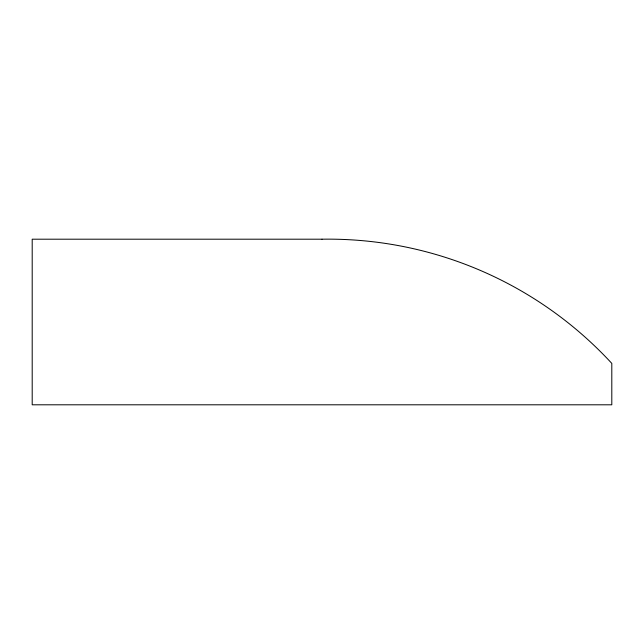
<?xml version="1.0" encoding="UTF-8"?>
<svg xmlns="http://www.w3.org/2000/svg" width="644" height="644" viewBox="0 0 644 644"><rect width="100%" height="100%" fill="white"/><g stroke="black" fill="none" stroke-linecap="round" stroke-linejoin="round"><path stroke-width="0.97" d="M322 239.198L32.2 239.198L32.2 404.802L611.8 404.802L611.8 363.401A385.756 385.756 0 0 0 322 239.198"/></g></svg>
